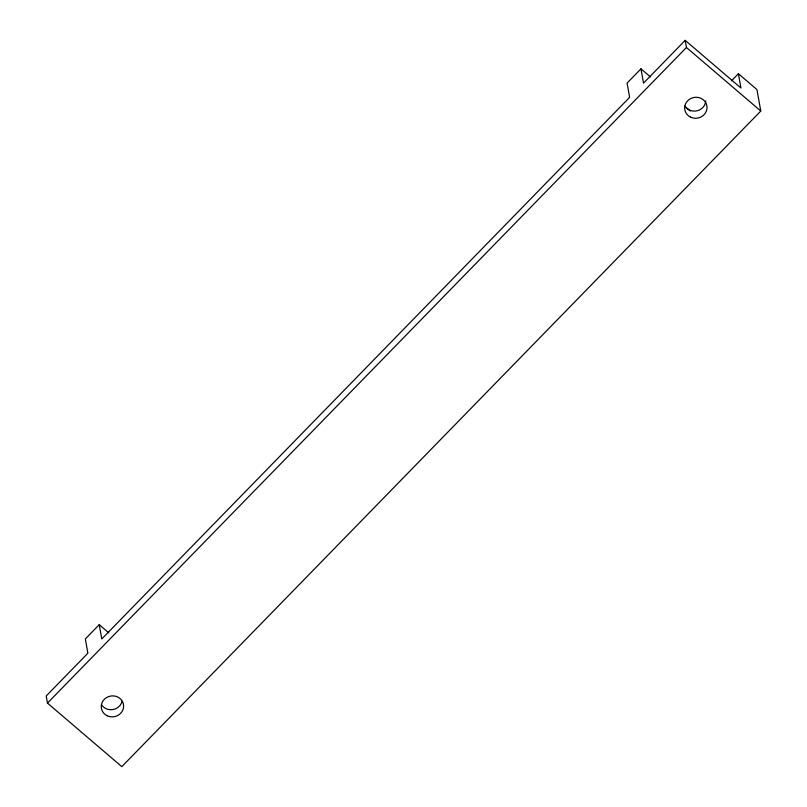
<?xml version="1.0" encoding="UTF-8"?>
<svg xmlns="http://www.w3.org/2000/svg" width="807" height="807" viewBox="0 0 807 807"><rect width="100%" height="100%" fill="white"/><g stroke="black" fill="none" stroke-linecap="round" stroke-linejoin="round"><path stroke-width="1.21" d="M108.763 632.819L99.241 624.679L85.35 638.932L87.882 653.216L46.211 695.967L47.472 703.109L121.817 766.65L760.789 111.033L756.926 89.557L738.405 73.73L731.465 80.851M650.472 76.937L640.98 68.827L627.089 83.081L629.621 97.365L101.773 638.962L99.241 624.679M738.405 73.73L740.937 88.003L685.183 40.35L643.512 83.111L640.98 68.827M47.472 703.109L686.454 47.492L685.183 40.35M686.454 47.492L760.789 111.033M684.629 106.131L690.318 111.003M705.752 100.936A11.217 10.481 -10.1 0 1 697.369 110.73A11.217 10.481 -10.1 0 1 685.082 106.393M122.059 701.364A11.217 10.481 -10.1 0 1 113 709.555A11.217 10.481 -10.1 0 1 101.662 704.995M107.16 715.759A11.217 10.481 -10.1 0 0 123.612 705.772A11.217 10.481 -10.1 0 0 106.504 697.591A11.217 10.481 -10.1 0 0 107.16 715.759M690.58 117.146A11.217 10.481 -10.1 0 0 707.023 107.16A11.217 10.481 -10.1 0 0 689.924 98.989A11.217 10.481 -10.1 0 0 690.58 117.146"/></g></svg>
